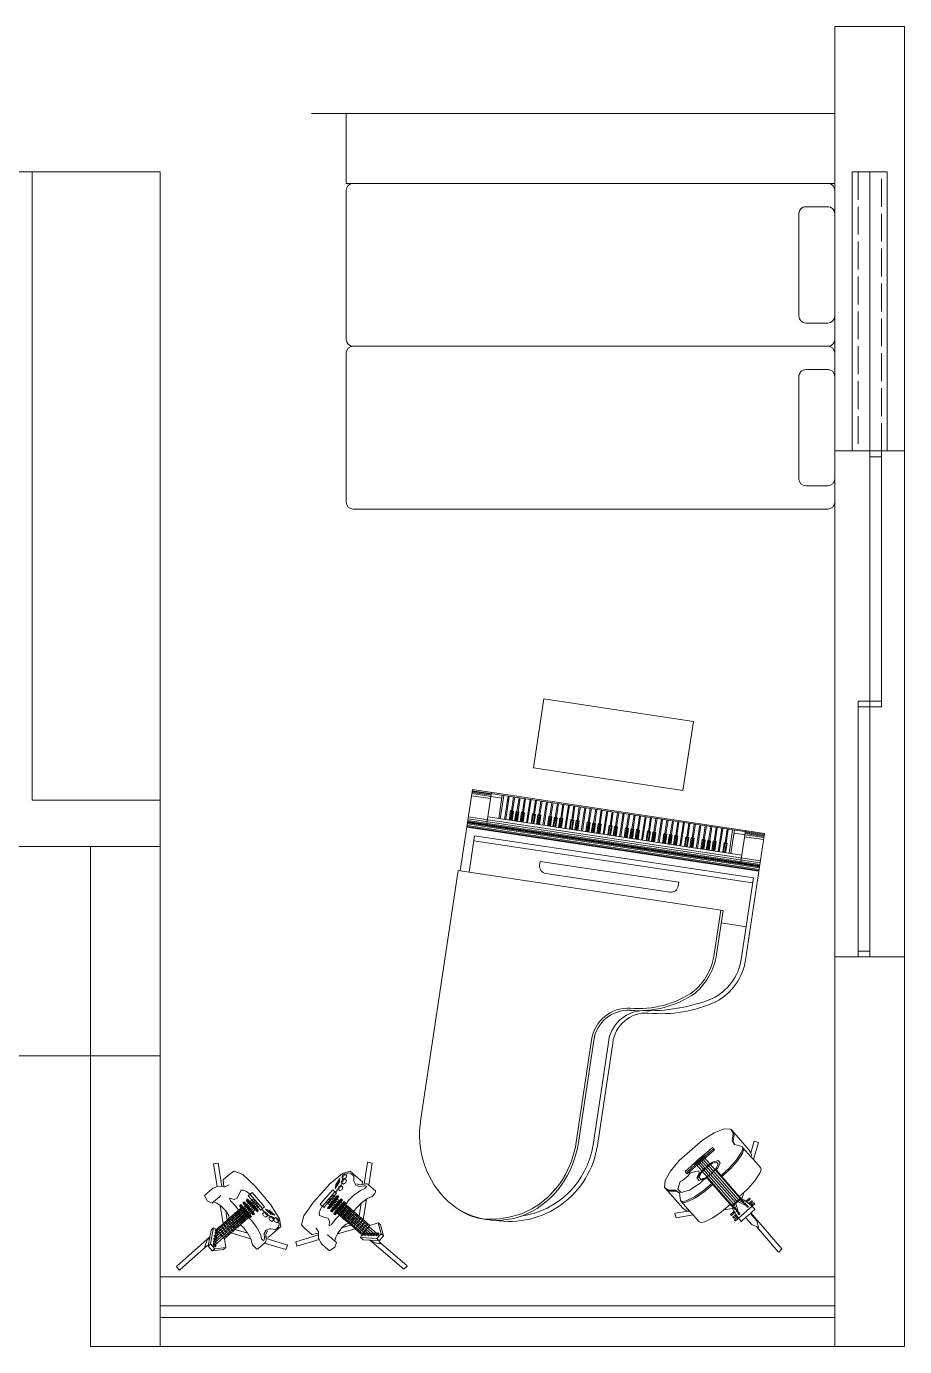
# Model space of a CAD drawing. Header units: millimetres. Extents: x 19901 to 42199, y 14545 to 21214.
# Drawn here: x 26326 to 26703, y 14545 to 15113 of the extents above; entities that cross this region are included whole.
import ezdxf

# ---------------------------------------------------------------- set-up
doc = ezdxf.new("R2010")
doc.units = ezdxf.units.MM
doc.linetypes.add('ACAD_ISO02W100', pattern=[15, 12, -3])
doc.layers.get('0').update_dxf_attribs({"lineweight": 18})
for name, color, linetype, lineweight in [('A-FURN', 9, 'Continuous', 13), ('PROIEZIONI_finissime_fine lines', 251, 'Continuous', 5), ('vetro', 140, 'Continuous', 15), ('Wall', 7, 'Continuous', 20)]:
    doc.layers.add(name, color=color, linetype=linetype, lineweight=lineweight)

# ---------------------------------------------------------------- blocks, each defined once
blk = doc.blocks.new('Guitar Stand Accoustic')
at = {"lineweight": 0}
for p, q in [((-0.36, 14.26), (-0.15, 22.09)), ((-0.15, 22.09), (0.58, 22.15)), ((0.61, 22.04), (0.46, 16.54)), ((0.58, 22.15), (0.61, 22.04)), ((-0.27, 14.26), (-0.24, 15.89)), ((-0.24, 15.89), (0.3, 16.87)), ((0.3, 16.87), (0.46, 16.54)), ((0.46, 16.54), (0.8, 15.87)), ((0.8, 15.87), (0.77, 14.24)), ((-1.87, 13.59), (-1.88, 13.36)), ((-1.88, 13.36), (-1.38, 13.35)), ((-1.38, 13.58), (-1.87, 13.59)), ((-1.83, 13.1), (-1.84, 12.88)), ((-1.33, 13.09), (-1.83, 13.1)), ((-1.38, 13.53), (-1.38, 13.58)), ((-1.38, 13.53), (-1.25, 13.52)), ((-1.38, 13.37), (-1.38, 13.53)), ((-1.38, 13.35), (-1.38, 13.37)), ((-1.38, 13.37), (-1.22, 13.37)), ((-1.34, 13.04), (-1.33, 13.09)), ((-1.26, 13.57), (-1.24, 14.28)), ((-1.25, 13.52), (-1.26, 13.57)), ((-1.26, 13.57), (1.73, 13.52)), ((-1.22, 13.37), (-1.25, 13.52)), ((-1.24, 14.28), (-0.36, 14.26)), ((-1.17, 13.03), (-1.22, 13.37)), ((-0.69, 13.27), (-0.77, 13.21)), ((-0.77, 12.9), (-0.77, 13.21)), ((-0.61, 13.21), (-0.69, 13.27)), ((-0.61, 12.9), (-0.61, 13.21)), ((-0.36, 14.26), (-0.27, 14.26)), ((-0.27, 14.26), (0.77, 14.24)), ((1.75, 14.22), (0.77, 14.24)), ((1.07, 13.18), (1.16, 13.24)), ((1.07, 12.87), (1.07, 13.18)), ((1.16, 13.24), (1.24, 13.18)), ((1.23, 12.87), (1.24, 13.18)), ((1.63, 12.99), (1.69, 13.32)), ((1.69, 13.32), (1.72, 13.47)), ((1.85, 13.32), (1.69, 13.32)), ((1.72, 13.47), (1.73, 13.52)), ((1.85, 13.47), (1.72, 13.47)), ((1.73, 13.52), (1.75, 14.22)), ((1.85, 13.53), (2.35, 13.52)), ((1.85, 13.47), (1.85, 13.53)), ((1.85, 13.32), (1.85, 13.47)), ((1.85, 13.29), (1.85, 13.32)), ((2.35, 13.29), (1.85, 13.29)), ((2.35, 13.52), (2.35, 13.29)), ((-2.68, 10.98), (-4.43, 10.79)), ((-1.76, 10.98), (-2.68, 10.98)), ((-1.84, 12.51), (-1.85, 12.3)), ((-1.85, 12.3), (-1.35, 12.29)), ((-1.84, 12.88), (-1.34, 12.87)), ((-1.34, 12.5), (-1.84, 12.51)), ((-1.76, 10.98), (-0.79, 11.56)), ((-0.8, 10.97), (-1.76, 10.98)), ((-1.35, 12.45), (-1.34, 12.5)), ((-1.35, 12.45), (-1.07, 12.45)), ((-1.35, 12.3), (-1.35, 12.45)), ((-1.35, 12.29), (-1.35, 12.3)), ((-1.35, 12.3), (-1.05, 12.3)), ((-1.34, 13.04), (-1.17, 13.03)), ((-1.34, 12.89), (-1.34, 13.04)), ((-1.34, 12.87), (-1.34, 12.89)), ((-1.34, 12.89), (-1.14, 12.88)), ((-1.14, 12.88), (-1.17, 13.03)), ((-1.07, 12.45), (-1.14, 12.88)), ((-1.05, 12.3), (-1.07, 12.45)), ((-0.97, 11.86), (-1.05, 12.3)), ((-0.79, 11.6), (-0.97, 11.86)), ((-0.88, 6.63), (-0.8, 10.97)), ((-0.79, 11.43), (-0.8, 11.32)), ((-0.8, 10.97), (-0.8, 11.32)), ((-0.8, 11.32), (1.2, 11.28)), ((-0.67, 11.31), (-0.8, 11.32)), ((-0.79, 11.56), (-0.79, 11.6)), ((-0.79, 11.43), (-0.79, 11.56)), ((-0.79, 11.43), (1.2, 11.4)), ((-0.78, 5.06), (-0.67, 11.31)), ((-0.69, 12.96), (-0.77, 12.9)), ((-0.77, 12.9), (-0.61, 12.9)), ((-0.66, 12.19), (-0.74, 12.14)), ((-0.74, 11.83), (-0.74, 12.14)), ((-0.66, 11.88), (-0.74, 11.83)), ((-0.74, 11.83), (-0.58, 11.83)), ((-0.65, 12.78), (-0.73, 12.73)), ((-0.73, 12.41), (-0.73, 12.73)), ((-0.65, 12.47), (-0.73, 12.41)), ((-0.73, 12.41), (-0.57, 12.41)), ((-0.61, 12.9), (-0.69, 12.96)), ((-0.67, 11.31), (-0.66, 11.83)), ((-0.32, 11.31), (-0.67, 11.31)), ((-0.58, 12.14), (-0.66, 12.19)), ((-0.58, 11.83), (-0.66, 11.88)), ((-0.57, 12.72), (-0.65, 12.78)), ((-0.57, 12.41), (-0.65, 12.47)), ((0.02, 11.3), (-0.62, 12.9)), ((-0.32, 11.31), (-0.61, 12.41)), ((-0.58, 11.83), (-0.58, 12.14)), ((-0.57, 12.41), (-0.57, 12.72)), ((-0.48, 2.37), (-0.32, 11.31)), ((0.02, 11.3), (-0.32, 11.31)), ((-0.13, 2.37), (0.02, 11.3)), ((0.2, 11.3), (0.02, 11.3)), ((0.2, 11.3), (0.37, 11.29)), ((0.26, 5.11), (0.37, 11.29)), ((0.37, 11.29), (1.08, 12.87)), ((0.37, 11.29), (0.72, 11.29)), ((0.61, 5.07), (0.72, 11.29)), ((0.72, 11.29), (1.04, 12.38)), ((0.72, 11.29), (1.07, 11.28)), ((0.96, 5.02), (1.07, 11.28)), ((1, 12.11), (1.09, 12.16)), ((1, 11.8), (1, 12.11)), ((1, 11.8), (1.08, 11.85)), ((1.16, 11.8), (1, 11.8)), ((1.01, 12.69), (1.1, 12.75)), ((1.01, 12.38), (1.01, 12.69)), ((1.01, 12.38), (1.09, 12.44)), ((1.17, 12.38), (1.01, 12.38)), ((1.07, 12.87), (1.15, 12.92)), ((1.23, 12.87), (1.07, 12.87)), ((1.07, 11.28), (1.08, 11.8)), ((1.07, 11.28), (1.2, 11.28)), ((1.08, 11.85), (1.16, 11.8)), ((1.09, 12.44), (1.17, 12.38)), ((1.09, 12.16), (1.17, 12.11)), ((1.1, 12.75), (1.18, 12.69)), ((1.11, 6.6), (1.19, 10.93)), ((1.15, 12.92), (1.23, 12.87)), ((1.16, 11.8), (1.17, 12.11)), ((1.17, 12.38), (1.18, 12.69)), ((1.19, 10.93), (1.2, 11.28)), ((1.19, 10.93), (2.59, 10.89)), ((1.2, 11.57), (1.32, 11.72)), ((1.2, 11.4), (1.2, 11.57)), ((1.2, 11.4), (1.2, 11.28)), ((1.32, 11.72), (1.39, 11.81)), ((1.32, 11.72), (2.59, 10.89)), ((1.39, 11.81), (1.48, 12.25)), ((1.48, 12.25), (1.51, 12.4)), ((1.78, 12.25), (1.48, 12.25)), ((1.51, 12.4), (1.6, 12.84)), ((1.78, 12.4), (1.51, 12.4)), ((1.6, 12.84), (1.63, 12.99)), ((1.79, 12.83), (1.6, 12.84)), ((1.79, 12.98), (1.63, 12.99)), ((1.78, 12.4), (1.79, 12.45)), ((1.78, 12.25), (1.78, 12.4)), ((1.78, 12.24), (1.78, 12.25)), ((2.28, 12.23), (1.78, 12.24)), ((1.79, 12.98), (1.8, 13.04)), ((1.79, 12.83), (1.79, 12.98)), ((1.79, 12.81), (1.79, 12.83)), ((2.29, 12.81), (1.79, 12.81)), ((1.79, 12.45), (2.28, 12.44)), ((1.8, 13.04), (2.29, 13.03)), ((2.28, 12.44), (2.28, 12.23)), ((2.29, 13.03), (2.29, 12.81)), ((2.59, 10.89), (3.06, 10.88)), ((3.06, 10.88), (4.81, 10.63)), ((-6.61, 8.06), (-6.58, 9.77)), ((-6.41, 10.12), (-6.58, 9.77)), ((-5.88, 10.41), (-6.41, 10.12)), ((-4.43, 10.79), (-5.88, 10.41)), ((4.81, 10.63), (6.25, 10.2)), ((6.25, 10.2), (6.77, 9.89)), ((6.77, 9.89), (6.92, 9.54)), ((6.89, 8.1), (6.92, 9.54)), ((-9.13, 6.55), (-6.61, 8.06)), ((-8.72, 5.91), (-9.13, 6.55)), ((-7, 6.94), (-8.72, 5.91)), ((-7, 6.94), (-7.14, 6.42)), ((-6.92, 7.24), (-7, 6.94)), ((-6.62, 7.49), (-6.92, 7.24)), ((-6.65, 5.44), (-6.62, 7.49)), ((-6.62, 7.49), (-6.61, 8.06)), ((-2.75, 6.64), (-4.51, 6.45)), ((-0.88, 6.63), (-2.75, 6.64)), ((-0.88, 6.4), (-0.88, 6.63)), ((1.11, 6.6), (2.98, 6.54)), ((1.11, 6.36), (1.11, 6.6)), ((2.98, 6.54), (4.73, 6.29)), ((6.84, 5.2), (6.88, 7.25)), ((6.88, 7.25), (6.89, 8.1)), ((6.88, 7.25), (7.09, 7.06)), ((6.89, 8.1), (9.26, 6.56)), ((8.83, 5.94), (7.09, 7.06)), ((7.09, 7.06), (7.17, 6.99)), ((7.17, 6.99), (7.37, 6.16)), ((9.26, 6.56), (8.93, 5.91)), ((-7.22, 2.08), (-7.14, 6.42)), ((-6.49, 5.55), (-6.66, 5.2)), ((-6.66, 5.2), (-6.65, 5.44)), ((-6.66, 5.2), (-6.43, 4.85)), ((-6.49, 5.78), (-6.65, 5.44)), ((-5.96, 6.08), (-6.49, 5.78)), ((-5.96, 5.84), (-6.49, 5.55)), ((-6.43, 4.85), (-6, 4.17)), ((-4.51, 6.45), (-5.96, 6.08)), ((-4.51, 6.22), (-5.96, 5.84)), ((-2.76, 6.41), (-4.51, 6.22)), ((-0.88, 6.4), (-2.76, 6.41)), ((-1.31, 5.12), (-2.19, 4.74)), ((-2.19, 4.74), (-2.19, 4.24)), ((-1.81, 4.69), (-1.82, 4.27)), ((-1.08, 5.01), (-1.81, 4.69)), ((-0.91, 5.16), (-1.31, 5.12)), ((0.09, 5.12), (-1.08, 5.01)), ((-0.91, 5.16), (-0.88, 6.4)), ((-0.91, 5.04), (-0.91, 5.16)), ((-0.03, 5.12), (-0.91, 5.04)), ((-0.83, 2.38), (-0.78, 5.06)), ((-0.03, 5.12), (0.21, 5.12)), ((0.09, 5.12), (1.26, 4.97)), ((0.21, 5.12), (1.08, 5.01)), ((0.22, 2.36), (0.26, 5.11)), ((0.56, 2.36), (0.61, 5.07)), ((0.91, 2.35), (0.96, 5.02)), ((1.08, 5.01), (1.09, 5.13)), ((1.09, 5.13), (1.11, 6.36)), ((1.09, 5.13), (1.49, 5.07)), ((1.11, 6.36), (2.98, 6.31)), ((1.26, 4.97), (1.98, 4.62)), ((1.49, 5.07), (1.69, 4.98)), ((1.49, 4.96), (1.69, 4.98)), ((1.49, 4.96), (2.35, 4.54)), ((1.69, 4.98), (2.5, 5.05)), ((1.98, 4.62), (1.97, 4.21)), ((2.35, 4.54), (2.34, 4.16)), ((2.5, 5.05), (4.57, 4.69)), ((2.98, 6.31), (4.73, 6.06)), ((4.57, 4.69), (5.83, 4.03)), ((4.73, 6.29), (6.17, 5.86)), ((4.73, 6.06), (6.17, 5.63)), ((6.6, 4.62), (6.15, 3.96)), ((6.17, 5.86), (6.69, 5.55)), ((6.17, 5.63), (6.69, 5.31)), ((6.84, 4.96), (6.6, 4.62)), ((6.69, 5.55), (6.84, 5.2)), ((6.69, 5.31), (6.84, 4.96)), ((6.84, 4.96), (6.84, 5.2)), ((7.29, 1.83), (7.37, 6.16)), ((8.93, 5.91), (8.83, 5.94)), ((-7, 2.9), (-7.22, 2.08)), ((-7, 2.67), (-7.22, 1.85)), ((-6.15, 3.59), (-7, 2.9)), ((-6.16, 3.36), (-7, 2.67)), ((-5.96, 4.11), (-6.16, 3.36)), ((-6, 4.17), (-6.15, 3.59)), ((-6, 4.17), (-5.96, 4.11)), ((-2.94, 2.53), (-2.95, 2.3)), ((-2.95, 2.3), (-2.95, 2.05)), ((-2.95, 2.3), (3.03, 2.2)), ((-2.94, 2.53), (3.03, 2.43)), ((-2.19, 4.24), (-1.33, 3.82)), ((-1.82, 4.27), (-1.1, 3.93)), ((-1.33, 3.82), (-0.05, 3.66)), ((-1.1, 3.93), (0.07, 3.78)), ((1.24, 3.88), (0.07, 3.78)), ((1.47, 3.77), (0.18, 3.66)), ((1.97, 4.21), (1.24, 3.88)), ((1.3, 3.4), (1.47, 3.66)), ((2.58, 2.66), (1.3, 3.4)), ((2.34, 4.16), (1.47, 3.77)), ((2.34, 4.04), (1.47, 3.66)), ((2.34, 4.16), (2.34, 4.04)), ((3.16, 2.77), (2.58, 2.66)), ((3.03, 2.2), (3.02, 1.94)), ((3.03, 2.43), (3.03, 2.2)), ((4.35, 2.74), (3.16, 2.77)), ((4.77, 2.61), (4.35, 2.74)), ((5.9, 3.26), (4.77, 2.61)), ((5.83, 4.03), (5.9, 3.26)), ((6.15, 3.96), (6.1, 3.89)), ((6.1, 3.89), (6.27, 3.14)), ((6.15, 3.96), (6.28, 3.37)), ((6.27, 3.14), (7.09, 2.42)), ((6.28, 3.37), (7.1, 2.65)), ((7.09, 2.42), (7.29, 1.59)), ((7.1, 2.65), (7.29, 1.83)), ((-7.22, 1.85), (-7.22, 2.08)), ((-7.22, 1.85), (-6.44, 1.05)), ((-6.44, 1.05), (-4.79, 0.42)), ((-4.79, 0.42), (-2.55, 0.05)), ((-2.95, 2.05), (-1.71, 2.03)), ((-2.55, 0.05), (2.55, -0.05)), ((-0.84, 1.97), (-1.71, 2.03)), ((-0.91, 2.17), (-1.06, 2.08)), ((-1.06, 2.08), (-0.76, 2.08)), ((-0.76, 2.08), (-0.91, 2.17)), ((-0.84, 1.97), (0.03, 1.89)), ((-0.56, 2.17), (-0.71, 2.08)), ((-0.71, 2.08), (-0.41, 2.07)), ((-0.41, 2.07), (-0.56, 2.17)), ((-0.21, 2.16), (-0.36, 2.07)), ((-0.36, 2.07), (-0.06, 2.06)), ((-0.06, 2.06), (-0.21, 2.16)), ((0.9, 1.94), (0.03, 1.89)), ((0.14, 2.06), (0.29, 2.15)), ((0.43, 2.06), (0.14, 2.06)), ((0.29, 2.15), (0.43, 2.06)), ((0.49, 2.05), (0.64, 2.14)), ((0.78, 2.05), (0.49, 2.05)), ((0.64, 2.14), (0.78, 2.05)), ((0.83, 2.05), (0.98, 2.13)), ((1.13, 2.04), (0.83, 2.05)), ((0.9, 1.94), (1.78, 1.97)), ((0.98, 2.13), (1.13, 2.04)), ((3.02, 1.94), (1.78, 1.97)), ((4.8, 0.25), (2.55, -0.05)), ((6.48, 0.82), (4.8, 0.25)), ((7.29, 1.59), (6.48, 0.82)), ((7.29, 1.59), (7.29, 1.83))]:
    blk.add_line(p, q, dxfattribs=at)
blk = doc.blocks.new('Guitar Stand Electric')
for p, q in [((-0.43, 11.09), (-0.24, 18.46)), ((-0.24, 18.46), (0.49, 18.52)), ((0.52, 18.42), (0.36, 12.43)), ((0.49, 18.52), (0.52, 18.42)), ((-1.16, 9.67), (0.52, 11.76)), ((-1.15, 10.2), (-0.43, 11.09)), ((-0.43, 11.09), (-0.34, 11.21)), ((-0.34, 11.21), (0.47, 12.22)), ((-0.34, 11.21), (-0.33, 11.76)), ((-0.33, 11.76), (0.21, 12.75)), ((0.21, 12.75), (0.36, 12.43)), ((0.49, 10.94), (0.22, 10.81)), ((0.36, 12.43), (0.47, 12.22)), ((0.47, 12.22), (0.52, 12.29)), ((0.75, 10.8), (0.49, 10.94)), ((1.58, 12.27), (0.52, 12.29)), ((0.52, 11.76), (0.52, 12.29)), ((0.52, 11.76), (1.57, 11.74)), ((0.8, 11.25), (0.53, 11.11)), ((0.53, 11.11), (0.53, 10.93)), ((0.8, 11.07), (0.53, 10.93)), ((0.53, 10.93), (1.06, 10.92)), ((0.67, 3.96), (0.8, 10.92)), ((1.06, 11.1), (0.8, 11.25)), ((1.06, 10.92), (0.8, 11.07)), ((0.85, 11.46), (0.84, 11.29)), ((1.11, 11.43), (0.84, 11.29)), ((0.84, 11.29), (1.37, 11.28)), ((1.11, 11.61), (0.85, 11.46)), ((0.98, 3.95), (1.11, 11.28)), ((1.06, 11.1), (1.06, 10.92)), ((1.37, 11.46), (1.11, 11.61)), ((1.37, 11.28), (1.11, 11.43)), ((1.37, 11.46), (1.37, 11.28)), ((1.57, 11.74), (1.58, 12.27)), ((2.6, 10.19), (1.57, 11.74)), ((2.61, 10.72), (1.58, 12.27)), ((-1.16, 9.67), (-1.15, 10.2)), ((-0.66, 9.5), (-1.16, 9.67)), ((-0.44, 9.82), (-0.71, 9.7)), ((-0.71, 9.7), (-0.71, 9.52)), ((-0.45, 9.64), (-0.71, 9.52)), ((-0.71, 9.52), (-0.18, 9.51)), ((-0.68, 8.52), (-0.67, 9.01)), ((-0.67, 9.01), (-0.66, 9.5)), ((-0.67, 9.01), (1.33, 8.97)), ((-0.66, 9.5), (1.34, 9.46)), ((-0.59, 1.62), (-0.45, 9.52)), ((-0.18, 9.51), (-0.45, 9.64)), ((-0.18, 9.69), (-0.44, 9.82)), ((-0.13, 10.12), (-0.4, 10)), ((-0.4, 10), (-0.4, 9.82)), ((-0.14, 9.94), (-0.4, 9.82)), ((-0.4, 9.82), (0.13, 9.81)), ((-0.24, 3.98), (-0.14, 9.81)), ((-0.18, 9.69), (-0.18, 9.51)), ((0.13, 9.81), (-0.14, 9.94)), ((0.13, 9.99), (-0.13, 10.12)), ((0.18, 10.56), (-0.09, 10.43)), ((-0.09, 10.43), (-0.09, 10.26)), ((0.18, 10.38), (-0.09, 10.26)), ((-0.09, 10.26), (0.44, 10.25)), ((0.06, 3.97), (0.17, 10.25)), ((0.13, 9.99), (0.13, 9.81)), ((0.44, 10.42), (0.18, 10.56)), ((0.44, 10.25), (0.18, 10.38)), ((0.22, 10.81), (0.22, 10.63)), ((0.49, 10.77), (0.22, 10.63)), ((0.22, 10.63), (0.75, 10.62)), ((0.37, 3.97), (0.49, 10.63)), ((0.44, 10.42), (0.44, 10.25)), ((0.75, 10.62), (0.49, 10.77)), ((0.75, 10.8), (0.75, 10.62)), ((1.33, 8.97), (1.32, 8.49)), ((1.34, 9.46), (1.33, 8.97)), ((1.34, 9.46), (2.6, 10.19)), ((2.6, 10.19), (2.61, 10.72)), ((-6.25, 5.7), (-6.22, 7.35)), ((-6.22, 7.35), (-5.21, 7.59)), ((-5.21, 7.59), (-4.43, 7.25)), ((-4.46, 5.6), (-4.43, 6.91)), ((-4.43, 6.91), (-4.43, 7.25)), ((-4.43, 6.91), (-3.96, 6.63)), ((-3.96, 6.63), (-3.27, 6.45)), ((-3.27, 6.45), (-0.69, 8.01)), ((-0.71, 7.11), (-2.02, 6.32)), ((-1.12, 6.42), (-0.71, 6.67)), ((-0.72, 6.57), (-0.71, 6.67)), ((-0.72, 6.57), (1.29, 6.53)), ((-0.72, 6.24), (-0.72, 6.57)), ((-0.71, 7.11), (-0.7, 7.22)), ((-0.71, 6.89), (-0.71, 7.11)), ((-0.71, 6.89), (1.29, 6.86)), ((-0.71, 6.67), (-0.71, 6.89)), ((-0.7, 7.58), (-0.69, 8.01)), ((-0.7, 7.58), (1.31, 7.55)), ((-0.7, 7.22), (-0.7, 7.58)), ((-0.7, 7.22), (1.3, 7.18)), ((-0.69, 8.03), (-0.68, 8.52)), ((-0.69, 8.03), (1.31, 8)), ((-0.69, 8.01), (-0.69, 8.03)), ((-0.68, 8.52), (1.32, 8.49)), ((1.29, 6.53), (1.28, 6.21)), ((1.3, 7.11), (1.29, 6.86)), ((1.29, 6.86), (1.29, 6.53)), ((1.31, 7.55), (1.3, 7.18)), ((1.3, 7.18), (1.3, 7.11)), ((3.1, 5.94), (1.3, 7.11)), ((1.32, 8.49), (1.31, 8.01)), ((1.31, 8.01), (4.17, 6.15)), ((1.31, 8.01), (1.31, 8)), ((1.31, 8), (1.31, 7.55)), ((5.12, 6.57), (4.35, 6.19)), ((5.12, 6.57), (5.79, 6.53)), ((5.79, 6.53), (6.1, 6.45)), ((-9.25, 2.86), (-5.99, 4.82)), ((-6.25, 5.7), (-6.22, 5.47)), ((-6.07, 5.04), (-6.22, 5.47)), ((-6.07, 5.04), (-5.99, 4.82)), ((-5.99, 4.82), (-5.92, 4.6)), ((-5.92, 4.6), (-5.5, 4.23)), ((-4.46, 5.6), (-4.53, 5.29)), ((-3.27, 6.45), (-3.07, 6.4)), ((-3.22, 4.53), (-2.78, 4.67)), ((-3.22, 4.53), (-2.59, 4.06)), ((-3.07, 6.4), (-2.02, 6.32)), ((-2.78, 4.67), (-1.75, 4.57)), ((-2.02, 6.32), (-1.99, 6.32)), ((-1.99, 6.32), (-1.12, 6.42)), ((-1.75, 4.57), (-0.75, 4.63)), ((-0.76, 4.21), (-0.75, 4.45)), ((-0.75, 4.7), (-0.74, 4.94)), ((-0.75, 4.7), (1.25, 4.66)), ((-0.75, 4.63), (-0.75, 4.7)), ((-0.75, 4.45), (-0.75, 4.63)), ((-0.75, 4.45), (1.25, 4.42)), ((-0.74, 5.43), (-0.73, 5.67)), ((-0.74, 5.18), (-0.74, 5.43)), ((-0.74, 5.43), (1.27, 5.39)), ((-0.74, 5.18), (1.26, 5.15)), ((-0.74, 4.94), (-0.74, 5.18)), ((-0.74, 4.94), (1.26, 4.9)), ((-0.73, 5.96), (-0.72, 6.24)), ((-0.73, 5.67), (-0.73, 5.96)), ((-0.73, 5.96), (1.28, 5.92)), ((-0.73, 5.67), (1.27, 5.64)), ((-0.72, 6.24), (1.28, 6.21)), ((1.26, 4.9), (1.25, 4.66)), ((1.25, 4.66), (1.25, 4.42)), ((1.25, 4.42), (1.25, 4.19)), ((1.27, 5.39), (1.26, 5.15)), ((1.26, 5.15), (1.26, 4.9)), ((1.28, 5.92), (1.27, 5.64)), ((1.27, 5.64), (1.27, 5.39)), ((1.28, 6.21), (1.28, 5.96)), ((2.03, 5.88), (1.28, 5.96)), ((1.28, 5.96), (1.28, 5.92)), ((3.1, 5.94), (2.03, 5.88)), ((4.17, 6.15), (3.17, 5.94)), ((4.6, 4.44), (3.3, 4.17)), ((4.35, 6.19), (4.17, 6.15)), ((5.28, 4.78), (4.6, 4.44)), ((4.92, 3.88), (5.58, 4.38)), ((5.62, 4.76), (5.28, 4.78)), ((5.58, 4.38), (5.71, 4.55)), ((5.73, 4.73), (5.62, 4.76)), ((5.71, 4.55), (5.77, 4.68)), ((5.77, 4.68), (5.73, 4.73)), ((6.08, 4.52), (5.94, 4.34)), ((6.15, 4.67), (6.08, 4.52)), ((6.1, 6.45), (6.17, 6.33)), ((6.15, 4.86), (6.17, 6.33)), ((6.15, 4.86), (9.21, 2.87)), ((6.15, 4.67), (6.15, 4.86)), ((-8.84, 2.22), (-9.25, 2.86)), ((-5.5, 4.23), (-8.84, 2.22)), ((-6.22, 1.72), (-6.2, 3.38)), ((-5.27, 4.02), (-6.2, 3.38)), ((-5.5, 4.23), (-5.27, 4.02)), ((-5.27, 4.02), (-5.11, 3.88)), ((-5.11, 3.88), (-4.9, 3.13)), ((-2.65, 3.07), (-2.99, 2.19)), ((-2.99, 2.19), (-2.74, 1.92)), ((-2.4, 3.56), (-2.65, 3.07)), ((-2.59, 4.06), (-2.4, 3.56)), ((-1.23, 2.48), (-1.12, 2.66)), ((-1.23, 2.36), (-1.12, 2.54)), ((-1.23, 2.48), (-1.23, 2.36)), ((1.35, 2.16), (-1.23, 2.36)), ((-1.21, 3.35), (-1.22, 3.23)), ((-1.22, 3.23), (1.41, 3.19)), ((-1.22, 3.05), (-1.22, 3.23)), ((1.41, 3), (-1.22, 3.05)), ((-1.21, 3.74), (-1.2, 3.93)), ((1.42, 3.7), (-1.21, 3.74)), ((-1.21, 3.35), (1.41, 3.31)), ((-1.2, 4.04), (-0.76, 4.04)), ((-1.2, 4.04), (-1.2, 3.93)), ((-1.2, 3.93), (1.42, 3.88)), ((-1.12, 2.66), (1.46, 2.45)), ((-1.12, 2.66), (-1.12, 2.54)), ((-1.12, 2.54), (1.45, 2.34)), ((-0.91, 3.17), (-0.96, 3.12)), ((-0.96, 3.12), (-0.84, 3.09)), ((-0.9, 3.86), (-0.95, 3.81)), ((-0.95, 3.81), (-0.83, 3.78)), ((-0.86, 2.45), (-0.93, 2.41)), ((-0.93, 2.41), (-0.83, 2.38)), ((-0.76, 3.17), (-0.91, 3.17)), ((-0.75, 3.86), (-0.9, 3.86)), ((-0.72, 2.44), (-0.86, 2.45)), ((-0.84, 3.09), (-0.72, 3.12)), ((-0.83, 3.78), (-0.71, 3.81)), ((-0.83, 2.38), (-0.7, 2.4)), ((-0.76, 4.21), (1.25, 4.17)), ((-0.76, 4.04), (-0.76, 4.21)), ((-0.76, 3.99), (-0.76, 4.04)), ((1.24, 3.95), (-0.76, 3.99)), ((-0.72, 3.12), (-0.76, 3.17)), ((-0.71, 3.81), (-0.75, 3.86)), ((-0.7, 2.4), (-0.72, 2.44)), ((-0.54, 3.16), (-0.58, 3.12)), ((-0.58, 3.12), (-0.46, 3.09)), ((-0.52, 3.85), (-0.57, 3.81)), ((-0.57, 3.81), (-0.45, 3.78)), ((-0.49, 2.43), (-0.56, 2.39)), ((-0.56, 2.39), (-0.46, 2.35)), ((-0.39, 3.16), (-0.54, 3.16)), ((-0.38, 3.85), (-0.52, 3.85)), ((-0.35, 2.41), (-0.49, 2.43)), ((-0.46, 3.09), (-0.35, 3.11)), ((-0.46, 2.35), (-0.33, 2.37)), ((-0.45, 3.78), (-0.33, 3.8)), ((-0.35, 3.11), (-0.39, 3.16)), ((-0.33, 3.8), (-0.38, 3.85)), ((-0.33, 2.37), (-0.35, 2.41)), ((-0.28, 1.61), (-0.24, 3.98)), ((-0.1, 3.15), (-0.15, 3.11)), ((-0.15, 3.11), (-0.03, 3.08)), ((-0.09, 3.85), (-0.13, 3.8)), ((-0.13, 3.8), (-0.02, 3.77)), ((-0.06, 2.39), (-0.13, 2.35)), ((-0.13, 2.35), (-0.03, 2.32)), ((0.05, 3.15), (-0.1, 3.15)), ((0.06, 3.84), (-0.09, 3.85)), ((0.08, 2.38), (-0.06, 2.39)), ((-0.03, 3.08), (0.09, 3.1)), ((-0.03, 2.32), (0.1, 2.33)), ((-0.02, 3.77), (0.1, 3.8)), ((0.02, 1.61), (0.06, 3.97)), ((0.09, 3.1), (0.05, 3.15)), ((0.1, 3.8), (0.06, 3.84)), ((0.1, 2.33), (0.08, 2.38)), ((0.28, 3.15), (0.23, 3.1)), ((0.23, 3.1), (0.35, 3.07)), ((0.3, 2.36), (0.23, 2.32)), ((0.23, 2.32), (0.33, 2.29)), ((0.29, 3.84), (0.24, 3.79)), ((0.24, 3.79), (0.36, 3.76)), ((0.42, 3.14), (0.28, 3.15)), ((0.43, 3.84), (0.29, 3.84)), ((0.45, 2.35), (0.3, 2.36)), ((0.33, 1.6), (0.37, 3.97)), ((0.33, 2.29), (0.47, 2.3)), ((0.35, 3.07), (0.47, 3.1)), ((0.36, 3.76), (0.48, 3.79)), ((0.47, 3.1), (0.42, 3.14)), ((0.48, 3.79), (0.43, 3.84)), ((0.47, 2.3), (0.45, 2.35)), ((0.65, 3.14), (0.6, 3.1)), ((0.6, 3.1), (0.72, 3.07)), ((0.67, 2.33), (0.6, 2.29)), ((0.6, 2.29), (0.7, 2.26)), ((0.66, 3.83), (0.62, 3.79)), ((0.62, 3.79), (0.73, 3.76)), ((0.63, 1.6), (0.67, 3.96)), ((0.8, 3.14), (0.65, 3.14)), ((0.81, 3.83), (0.66, 3.83)), ((0.82, 2.32), (0.67, 2.33)), ((0.7, 2.26), (0.84, 2.28)), ((0.72, 3.07), (0.84, 3.09)), ((0.73, 3.76), (0.85, 3.78)), ((0.84, 3.09), (0.8, 3.14)), ((0.85, 3.78), (0.81, 3.83)), ((0.84, 2.28), (0.82, 2.32)), ((0.94, 1.59), (0.98, 3.95)), ((1.04, 2.31), (0.97, 2.27)), ((0.97, 2.27), (1.07, 2.23)), ((1.03, 3.13), (0.98, 3.09)), ((0.98, 3.09), (1.1, 3.06)), ((1.04, 3.83), (0.99, 3.78)), ((0.99, 3.78), (1.11, 3.75)), ((1.17, 3.13), (1.03, 3.13)), ((1.18, 3.82), (1.04, 3.83)), ((1.19, 2.29), (1.04, 2.31)), ((1.07, 2.23), (1.2, 2.25)), ((1.1, 3.06), (1.22, 3.08)), ((1.11, 3.75), (1.23, 3.78)), ((1.22, 3.08), (1.17, 3.13)), ((1.23, 3.78), (1.18, 3.82)), ((1.2, 2.25), (1.19, 2.29)), ((1.25, 4.17), (1.24, 4)), ((1.24, 4), (1.42, 4)), ((1.24, 4), (1.24, 3.95)), ((1.25, 4.19), (1.99, 4.1)), ((1.25, 4.19), (1.25, 4.17)), ((1.45, 2.34), (1.35, 2.16)), ((1.41, 3.31), (1.41, 3.19)), ((1.41, 3.19), (1.41, 3)), ((1.42, 4), (1.42, 3.88)), ((1.42, 3.88), (1.42, 3.7)), ((1.46, 2.45), (1.45, 2.34)), ((3.3, 4.17), (1.99, 4.1)), ((4.68, 3.3), (4.92, 3.88)), ((4.91, 2.72), (4.68, 3.3)), ((4.91, 2.72), (5.05, 2.55)), ((5.21, 3.79), (4.94, 3.2)), ((5.05, 2.55), (5.6, 2.09)), ((5.51, 4.01), (5.21, 3.79)), ((5.76, 4.2), (5.51, 4.01)), ((5.51, 4.01), (5.85, 3.74)), ((5.94, 4.34), (5.76, 4.2)), ((8.77, 2.25), (5.76, 4.2)), ((5.81, 1.07), (5.84, 2.72)), ((5.84, 2.72), (5.85, 3.74)), ((8.88, 2.22), (8.77, 2.25)), ((9.21, 2.87), (8.88, 2.22)), ((-6.11, 1.06), (-6.22, 1.72)), ((-4.77, 0.34), (-6.11, 1.06)), ((-2.02, 0.01), (-4.77, 0.34)), ((-2.74, 1.92), (-2.24, 1.68)), ((-2.24, 1.68), (-1.53, 1.51)), ((2.02, -0.01), (-2.02, 0.01)), ((-1.54, 1.05), (-1.53, 1.51)), ((1.58, 1), (-1.54, 1.05)), ((-1.53, 1.87), (-1.53, 1.52)), ((-1.53, 1.87), (1.6, 1.82)), ((-1.53, 1.52), (1.59, 1.46)), ((-1.53, 1.51), (-1.53, 1.52)), ((1.59, 1.46), (1.58, 1)), ((1.6, 1.82), (1.59, 1.58)), ((1.59, 1.58), (2.27, 1.56)), ((1.59, 1.58), (1.59, 1.46)), ((3.21, 0.99), (2.01, 1.13)), ((2.01, 1.13), (2.61, 0.77)), ((4.7, 0.39), (2.02, -0.01)), ((2.65, 2.1), (2.27, 1.99)), ((2.27, 1.99), (2.27, 1.56)), ((2.64, 1.63), (2.27, 1.52)), ((2.27, 1.56), (2.27, 1.52)), ((2.27, 1.52), (2.64, 1.39)), ((2.53, 0.9), (2.77, 0.98)), ((2.77, 0.83), (2.53, 0.9)), ((2.61, 0.77), (3.77, 0.61)), ((3.02, 1.5), (2.64, 1.63)), ((2.64, 1.39), (2.95, 1.48)), ((3.02, 1.97), (2.65, 2.1)), ((2.77, 0.98), (2.81, 1)), ((2.77, 0.83), (2.77, 0.98)), ((2.77, 0.83), (3.31, 0.75)), ((3.05, 0.93), (2.81, 1)), ((2.95, 1.48), (3.02, 1.5)), ((2.95, 1.48), (3.48, 1.35)), ((3.02, 1.97), (3.02, 1.5)), ((3.31, 0.75), (3.05, 0.93)), ((3.77, 0.61), (3.21, 0.99)), ((3.48, 1.35), (3.47, 1.19)), ((3.85, 1.3), (3.47, 1.19)), ((3.47, 1.19), (3.85, 1.06)), ((3.86, 1.78), (3.48, 1.66)), ((3.48, 1.66), (3.48, 1.35)), ((4.22, 1.17), (3.85, 1.3)), ((3.85, 1.06), (3.88, 1.07)), ((4.23, 1.65), (3.86, 1.78)), ((3.88, 1.07), (4.14, 1.15)), ((3.88, 1.07), (4.01, 0.96)), ((4.01, 0.96), (4.13, 0.94)), ((4.14, 1.15), (4.13, 0.94)), ((4.13, 0.94), (4.13, 0.72)), ((4.51, 0.83), (4.13, 0.72)), ((4.13, 0.72), (4.5, 0.59)), ((4.14, 1.15), (4.22, 1.17)), ((4.23, 1.65), (4.22, 1.22)), ((4.51, 1.31), (4.22, 1.22)), ((4.22, 1.22), (4.22, 1.17)), ((4.5, 0.59), (4.88, 0.7)), ((4.89, 1.18), (4.51, 1.31)), ((4.88, 0.7), (4.51, 0.83)), ((4.7, 0.39), (5.81, 1.07)), ((4.89, 1.18), (4.88, 0.83)), ((4.88, 0.83), (5.31, 0.98)), ((4.88, 0.83), (4.88, 0.7)), ((5.31, 0.98), (5.44, 1.1)), ((5.44, 1.1), (5.6, 1.47)), ((5.6, 2.09), (5.62, 1.85)), ((5.6, 1.47), (5.62, 1.85))]:
    blk.add_line(p, q)

msp = doc.modelspace()

# ---------------------------------------------------------------- linework, layer by layer
at = {"layer": 'A-FURN'}
for p, q in [((26463.49, 15045.33), (26463.49, 15075.33)), ((26463.49, 15075.33), (26673.49, 15075.33)), ((26673.49, 15045.33), (26673.49, 15075.33)), ((26383.49, 15050.33), (26328.49, 15050.33)), ((26328.49, 15050.33), (26328.49, 14780.17)), ((26463.49, 15045.33), (26670.49, 15045.33)), ((26466.49, 15045.33), (26475.49, 15045.33)), ((26673.49, 15045.33), (26670.49, 15045.33)), ((26463.49, 15042.33), (26463.49, 14978.33)), ((26673.49, 15042.33), (26673.49, 14978.33)), ((26670.49, 15035.33), (26661.04, 15035.33)), ((26670.87, 15035.33), (26661.43, 15035.33)), ((26658.04, 15032.33), (26658.04, 14988.33)), ((26658.04, 15032.3), (26658.04, 14988.33)), ((26673.49, 14988.33), (26673.49, 15032.33)), ((26670.49, 14985.33), (26661.04, 14985.33)), ((26463.49, 14972.33), (26463.49, 14908.33)), ((26670.49, 14975.33), (26466.49, 14975.33)), ((26466.49, 14975.33), (26475.49, 14975.33)), ((26673.49, 14972.33), (26673.49, 14908.33)), ((26670.49, 14965.33), (26661.04, 14965.33)), ((26670.87, 14965.33), (26661.43, 14965.33)), ((26658.04, 14962.33), (26658.04, 14918.33)), ((26658.04, 14962.3), (26658.04, 14918.33)), ((26673.49, 14918.33), (26673.49, 14962.33)), ((26670.49, 14915.33), (26661.04, 14915.33)), ((26670.49, 14905.33), (26466.49, 14905.33)), ((26543.95, 14794.06), (26548.42, 14823.73)), ((26548.42, 14823.73), (26612.7, 14814.05)), ((26608.23, 14784.39), (26612.7, 14814.05)), ((26543.95, 14794.06), (26608.23, 14784.39)), ((26517.76, 14784.76), (26512.49, 14749.78)), ((26525.73, 14782.31), (26517.57, 14783.54)), ((26525.8, 14782.76), (26517.64, 14783.99)), ((26517.69, 14784.3), (26643.21, 14765.4)), ((26517.76, 14784.76), (26643.28, 14765.86)), ((26523.77, 14769.27), (26525.92, 14783.53)), ((26383.49, 14780.17), (26328.49, 14780.17)), ((26525.52, 14780.92), (26517.36, 14782.15)), ((26530.36, 14781.11), (26517.5, 14783.05)), ((26529.04, 14772.32), (26530.55, 14782.36)), ((26529.67, 14772.23), (26531.18, 14782.27)), ((26531.55, 14771.94), (26533.06, 14781.99)), ((26532.02, 14771.87), (26533.54, 14781.92)), ((26534.52, 14775.65), (26535.42, 14781.63)), ((26534.99, 14775.58), (26535.89, 14781.56)), ((26536.87, 14775.29), (26537.77, 14781.28)), ((26537.34, 14775.22), (26538.24, 14781.21)), ((26539.22, 14774.94), (26540.13, 14780.92)), ((26539.7, 14774.87), (26540.6, 14780.85)), ((26540.97, 14770.53), (26542.48, 14780.57)), ((26541.44, 14770.46), (26542.95, 14780.5)), ((26543.93, 14774.23), (26544.83, 14780.21)), ((26544.4, 14774.16), (26545.3, 14780.14)), ((26546.29, 14773.88), (26547.19, 14779.86)), ((26546.76, 14773.81), (26547.66, 14779.79)), ((26548.03, 14769.46), (26549.54, 14779.51)), ((26548.5, 14769.39), (26550.01, 14779.44)), ((26550.99, 14773.17), (26551.89, 14779.15)), ((26551.46, 14773.1), (26552.36, 14779.08)), ((26553.35, 14772.81), (26554.25, 14778.8)), ((26553.82, 14772.74), (26554.72, 14778.73)), ((26555.7, 14772.46), (26556.6, 14778.44)), ((26556.17, 14772.39), (26557.07, 14778.37)), ((26557.44, 14768.05), (26558.95, 14778.09)), ((26557.91, 14767.98), (26559.43, 14778.02)), ((26560.41, 14771.75), (26561.31, 14777.73)), ((26641.39, 14753.31), (26515.87, 14772.21)), ((26641.53, 14754.21), (26516, 14773.11)), ((26524.33, 14773.03), (26633.54, 14756.59)), ((26533.51, 14771.65), (26534.12, 14775.71)), ((26534.47, 14775.36), (26533.91, 14771.59)), ((26534.12, 14775.71), (26534.47, 14775.36)), ((26534.12, 14775.71), (26535.38, 14775.52)), ((26534.94, 14775.28), (26534.38, 14771.52)), ((26534.47, 14775.36), (26534.94, 14775.28)), ((26534.77, 14771.46), (26535.38, 14775.52)), ((26534.94, 14775.28), (26535.38, 14775.52)), ((26535.87, 14771.29), (26536.48, 14775.35)), ((26536.83, 14775), (26536.26, 14771.24)), ((26536.48, 14775.35), (26537.73, 14775.16)), ((26536.48, 14775.35), (26536.83, 14775)), ((26537.3, 14774.93), (26536.73, 14771.16)), ((26536.83, 14775), (26537.3, 14774.93)), ((26537.12, 14771.11), (26537.73, 14775.16)), ((26537.3, 14774.93), (26537.73, 14775.16)), ((26538.22, 14770.94), (26538.83, 14775)), ((26539.18, 14774.65), (26538.61, 14770.88)), ((26540.09, 14774.81), (26538.83, 14775)), ((26539.18, 14774.65), (26538.83, 14775)), ((26539.65, 14774.58), (26539.08, 14770.81)), ((26539.65, 14774.58), (26539.18, 14774.65)), ((26539.48, 14770.75), (26540.09, 14774.81)), ((26540.09, 14774.81), (26539.65, 14774.58)), ((26542.93, 14770.23), (26543.54, 14774.29)), ((26543.89, 14773.94), (26543.32, 14770.17)), ((26543.54, 14774.29), (26544.79, 14774.1)), ((26543.54, 14774.29), (26543.89, 14773.94)), ((26544.36, 14773.87), (26543.79, 14770.1)), ((26543.89, 14773.94), (26544.36, 14773.87)), ((26544.18, 14770.04), (26544.79, 14774.1)), ((26544.36, 14773.87), (26544.79, 14774.1)), ((26545.28, 14769.88), (26545.89, 14773.94)), ((26546.24, 14773.58), (26545.67, 14769.82)), ((26547.15, 14773.75), (26545.89, 14773.94)), ((26546.24, 14773.58), (26545.89, 14773.94)), ((26546.71, 14773.51), (26546.15, 14769.75)), ((26546.71, 14773.51), (26546.24, 14773.58)), ((26546.54, 14769.69), (26547.15, 14773.75)), ((26547.15, 14773.75), (26546.71, 14773.51)), ((26549.99, 14769.17), (26550.6, 14773.23)), ((26550.95, 14772.88), (26550.38, 14769.11)), ((26550.6, 14773.23), (26551.86, 14773.04)), ((26550.6, 14773.23), (26550.95, 14772.88)), ((26551.42, 14772.8), (26550.85, 14769.04)), ((26550.95, 14772.88), (26551.42, 14772.8)), ((26551.24, 14768.98), (26551.86, 14773.04)), ((26551.42, 14772.8), (26551.86, 14773.04)), ((26552.34, 14768.81), (26552.95, 14772.87)), ((26553.3, 14772.52), (26552.74, 14768.76)), ((26552.95, 14772.87), (26553.3, 14772.52)), ((26552.95, 14772.87), (26554.21, 14772.68)), ((26553.77, 14772.45), (26553.21, 14768.68)), ((26553.3, 14772.52), (26553.77, 14772.45)), ((26553.6, 14768.63), (26554.21, 14772.68)), ((26553.77, 14772.45), (26554.21, 14772.68)), ((26554.7, 14768.46), (26555.31, 14772.52)), ((26555.66, 14772.17), (26555.09, 14768.4)), ((26555.66, 14772.17), (26555.31, 14772.52)), ((26556.56, 14772.33), (26555.31, 14772.52)), ((26556.13, 14772.1), (26555.56, 14768.33)), ((26556.13, 14772.1), (26555.66, 14772.17)), ((26555.95, 14768.27), (26556.56, 14772.33)), ((26556.56, 14772.33), (26556.13, 14772.1)), ((26560.88, 14771.68), (26561.78, 14777.66)), ((26562.76, 14771.4), (26563.66, 14777.38)), ((26563.23, 14771.32), (26564.13, 14777.31)), ((26564.5, 14766.98), (26566.02, 14777.03)), ((26564.97, 14766.91), (26566.49, 14776.95)), ((26567.47, 14770.69), (26568.37, 14776.67)), ((26567.94, 14770.62), (26568.84, 14776.6)), ((26569.82, 14770.33), (26570.72, 14776.32)), ((26570.29, 14770.26), (26571.19, 14776.25)), ((26572.18, 14769.98), (26573.08, 14775.96)), ((26572.65, 14769.91), (26573.55, 14775.89)), ((26573.92, 14765.57), (26575.43, 14775.61)), ((26574.39, 14765.5), (26575.9, 14775.54)), ((26576.88, 14769.27), (26577.78, 14775.25)), ((26577.35, 14769.2), (26578.25, 14775.18)), ((26579.24, 14768.92), (26580.14, 14774.9)), ((26579.71, 14768.84), (26580.61, 14774.83)), ((26580.98, 14764.5), (26582.49, 14774.55)), ((26581.45, 14764.43), (26582.96, 14774.47)), ((26583.94, 14768.21), (26584.84, 14774.19)), ((26584.41, 14768.14), (26585.32, 14774.12)), ((26586.3, 14767.85), (26587.2, 14773.84)), ((26586.77, 14767.78), (26587.67, 14773.77)), ((26588.65, 14767.5), (26589.55, 14773.48)), ((26589.12, 14767.43), (26590.02, 14773.41)), ((26590.39, 14763.09), (26591.91, 14773.13)), ((26590.86, 14763.02), (26592.38, 14773.06)), ((26593.36, 14766.79), (26594.26, 14772.77)), ((26593.83, 14766.72), (26594.73, 14772.7)), ((26595.71, 14766.44), (26596.61, 14772.42)), ((26596.18, 14766.36), (26597.08, 14772.35)), ((26597.45, 14762.02), (26598.97, 14772.07)), ((26640.85, 14749.71), (26515.33, 14768.61)), ((26640.9, 14750.03), (26515.37, 14768.93)), ((26640.96, 14750.43), (26515.43, 14769.33)), ((26641.06, 14751.11), (26515.53, 14770)), ((26515.61, 14770.49), (26641.14, 14751.6)), ((26641.18, 14751.87), (26515.65, 14770.77)), ((26641.22, 14752.14), (26515.69, 14771.04)), ((26641.29, 14752.63), (26515.77, 14771.53)), ((26559.4, 14767.75), (26560.02, 14771.81)), ((26560.36, 14771.46), (26559.8, 14767.69)), ((26560.02, 14771.81), (26560.36, 14771.46)), ((26560.02, 14771.81), (26561.27, 14771.62)), ((26560.83, 14771.39), (26560.27, 14767.62)), ((26560.36, 14771.46), (26560.83, 14771.39)), ((26560.66, 14767.56), (26561.27, 14771.62)), ((26560.83, 14771.39), (26561.27, 14771.62)), ((26561.76, 14767.4), (26562.37, 14771.45)), ((26562.72, 14771.1), (26562.15, 14767.34)), ((26562.72, 14771.1), (26562.37, 14771.45)), ((26563.62, 14771.27), (26562.37, 14771.45)), ((26563.19, 14771.03), (26562.62, 14767.27)), ((26563.19, 14771.03), (26562.72, 14771.1)), ((26563.01, 14767.21), (26563.62, 14771.27)), ((26563.62, 14771.27), (26563.19, 14771.03)), ((26566.47, 14766.69), (26567.08, 14770.75)), ((26567.42, 14770.4), (26566.86, 14766.63)), ((26567.08, 14770.75), (26568.33, 14770.56)), ((26567.08, 14770.75), (26567.42, 14770.4)), ((26567.89, 14770.32), (26567.33, 14766.56)), ((26567.42, 14770.4), (26567.89, 14770.32)), ((26567.72, 14766.5), (26568.33, 14770.56)), ((26567.89, 14770.32), (26568.33, 14770.56)), ((26568.82, 14766.33), (26569.43, 14770.39)), ((26569.78, 14770.04), (26569.21, 14766.27)), ((26569.43, 14770.39), (26569.78, 14770.04)), ((26569.43, 14770.39), (26570.68, 14770.2)), ((26570.25, 14769.97), (26569.68, 14766.2)), ((26569.78, 14770.04), (26570.25, 14769.97)), ((26570.07, 14766.14), (26570.68, 14770.2)), ((26570.25, 14769.97), (26570.68, 14770.2)), ((26571.17, 14765.98), (26571.78, 14770.04)), ((26572.13, 14769.69), (26571.56, 14765.92)), ((26572.13, 14769.69), (26571.78, 14770.04)), ((26573.04, 14769.85), (26571.78, 14770.04)), ((26572.6, 14769.62), (26572.04, 14765.85)), ((26572.6, 14769.62), (26572.13, 14769.69)), ((26572.43, 14765.79), (26573.04, 14769.85)), ((26573.04, 14769.85), (26572.6, 14769.62)), ((26575.88, 14765.27), (26576.49, 14769.33)), ((26576.84, 14768.98), (26576.27, 14765.21)), ((26576.49, 14769.33), (26576.84, 14768.98)), ((26576.49, 14769.33), (26577.75, 14769.14)), ((26577.31, 14768.91), (26576.74, 14765.14)), ((26576.84, 14768.98), (26577.31, 14768.91)), ((26577.13, 14765.08), (26577.75, 14769.14)), ((26577.31, 14768.91), (26577.75, 14769.14)), ((26578.23, 14764.92), (26578.84, 14768.97)), ((26579.19, 14768.62), (26578.63, 14764.86)), ((26579.19, 14768.62), (26578.84, 14768.97)), ((26580.1, 14768.79), (26578.84, 14768.97)), ((26579.66, 14768.55), (26579.1, 14764.79)), ((26579.66, 14768.55), (26579.19, 14768.62)), ((26579.49, 14764.73), (26580.1, 14768.79)), ((26580.1, 14768.79), (26579.66, 14768.55)), ((26582.94, 14764.21), (26583.55, 14768.27)), ((26583.9, 14767.91), (26583.33, 14764.15)), ((26583.55, 14768.27), (26584.81, 14768.08)), ((26583.55, 14768.27), (26583.9, 14767.91)), ((26584.37, 14767.84), (26583.8, 14764.08)), ((26583.9, 14767.91), (26584.37, 14767.84)), ((26584.2, 14764.02), (26584.81, 14768.08)), ((26584.37, 14767.84), (26584.81, 14768.08)), ((26585.29, 14763.85), (26585.91, 14767.91)), ((26586.25, 14767.56), (26585.69, 14763.79)), ((26585.91, 14767.91), (26586.25, 14767.56)), ((26585.91, 14767.91), (26587.16, 14767.72)), ((26586.72, 14767.49), (26586.16, 14763.72)), ((26586.25, 14767.56), (26586.72, 14767.49)), ((26586.55, 14763.66), (26587.16, 14767.72)), ((26586.72, 14767.49), (26587.16, 14767.72)), ((26587.65, 14763.5), (26588.26, 14767.56)), ((26588.61, 14767.21), (26588.04, 14763.44)), ((26588.61, 14767.21), (26588.26, 14767.56)), ((26589.51, 14767.37), (26588.26, 14767.56)), ((26589.08, 14767.14), (26588.51, 14763.37)), ((26589.08, 14767.14), (26588.61, 14767.21)), ((26588.9, 14763.31), (26589.51, 14767.37)), ((26589.51, 14767.37), (26589.08, 14767.14)), ((26592.36, 14762.79), (26592.97, 14766.85)), ((26593.31, 14766.5), (26592.75, 14762.73)), ((26592.97, 14766.85), (26593.31, 14766.5)), ((26592.97, 14766.85), (26594.22, 14766.66)), ((26593.79, 14766.43), (26593.22, 14762.66)), ((26593.31, 14766.5), (26593.79, 14766.43)), ((26593.61, 14762.6), (26594.22, 14766.66)), ((26593.79, 14766.43), (26594.22, 14766.66)), ((26594.71, 14762.44), (26595.32, 14766.49)), ((26595.67, 14766.14), (26595.32, 14766.49)), ((26596.57, 14766.31), (26595.32, 14766.49)), ((26597.93, 14761.95), (26599.44, 14771.99)), ((26600.42, 14765.73), (26601.32, 14771.71)), ((26600.89, 14765.66), (26601.79, 14771.64)), ((26602.77, 14765.37), (26603.67, 14771.36)), ((26603.24, 14765.3), (26604.14, 14771.29)), ((26605.13, 14765.02), (26606.03, 14771)), ((26605.6, 14764.95), (26606.5, 14770.93)), ((26606.87, 14760.61), (26608.38, 14770.65)), ((26607.34, 14760.53), (26608.85, 14770.58)), ((26609.83, 14764.31), (26610.73, 14770.29)), ((26610.3, 14764.24), (26611.21, 14770.22)), ((26612.19, 14763.95), (26613.09, 14769.94)), ((26612.66, 14763.88), (26613.56, 14769.87)), ((26613.93, 14759.54), (26615.44, 14769.58)), ((26614.4, 14759.47), (26615.91, 14769.51)), ((26616.89, 14763.25), (26617.8, 14769.23)), ((26617.37, 14763.18), (26618.27, 14769.16)), ((26619.25, 14762.89), (26620.15, 14768.88)), ((26619.72, 14762.82), (26620.62, 14768.81)), ((26621.6, 14762.54), (26622.5, 14768.52)), ((26622.07, 14762.47), (26622.97, 14768.45)), ((26623.34, 14758.13), (26624.86, 14768.17)), ((26623.82, 14758.05), (26625.33, 14768.1)), ((26626.31, 14761.83), (26627.21, 14767.81)), ((26626.78, 14761.76), (26627.68, 14767.74)), ((26628.05, 14757.42), (26629.56, 14767.46)), ((26630.35, 14767.34), (26628.84, 14757.3)), ((26635.12, 14767.09), (26632.98, 14752.82)), ((26518.62, 14764.91), (26516.26, 14749.21)), ((26638.17, 14744.66), (26518.29, 14762.71)), ((26638.5, 14746.86), (26518.62, 14764.91)), ((26595.67, 14766.14), (26595.1, 14762.38)), ((26596.14, 14766.07), (26595.57, 14762.31)), ((26596.14, 14766.07), (26595.67, 14766.14)), ((26595.96, 14762.25), (26596.57, 14766.31)), ((26596.57, 14766.31), (26596.14, 14766.07)), ((26599.42, 14761.73), (26600.03, 14765.79)), ((26600.38, 14765.43), (26599.81, 14761.67)), ((26600.03, 14765.79), (26601.28, 14765.6)), ((26600.03, 14765.79), (26600.38, 14765.43)), ((26600.85, 14765.36), (26600.28, 14761.6)), ((26600.38, 14765.43), (26600.85, 14765.36)), ((26600.67, 14761.54), (26601.28, 14765.6)), ((26600.85, 14765.36), (26601.28, 14765.6)), ((26601.77, 14761.37), (26602.38, 14765.43)), ((26602.73, 14765.08), (26602.16, 14761.31)), ((26602.38, 14765.43), (26602.73, 14765.08)), ((26602.38, 14765.43), (26603.64, 14765.24)), ((26603.2, 14765.01), (26602.63, 14761.24)), ((26602.73, 14765.08), (26603.2, 14765.01)), ((26603.02, 14761.18), (26603.64, 14765.24)), ((26603.2, 14765.01), (26603.64, 14765.24)), ((26604.12, 14761.02), (26604.73, 14765.08)), ((26605.08, 14764.73), (26604.52, 14760.96)), ((26605.08, 14764.73), (26604.73, 14765.08)), ((26605.99, 14764.89), (26604.73, 14765.08)), ((26605.55, 14764.65), (26604.99, 14760.89)), ((26605.55, 14764.65), (26605.08, 14764.73)), ((26605.38, 14760.83), (26605.99, 14764.89)), ((26605.99, 14764.89), (26605.55, 14764.65)), ((26608.83, 14760.31), (26609.44, 14764.37)), ((26609.79, 14764.02), (26609.22, 14760.25)), ((26609.44, 14764.37), (26609.79, 14764.02)), ((26609.44, 14764.37), (26610.7, 14764.18)), ((26610.26, 14763.95), (26609.69, 14760.18)), ((26609.79, 14764.02), (26610.26, 14763.95)), ((26610.09, 14760.12), (26610.7, 14764.18)), ((26610.26, 14763.95), (26610.7, 14764.18)), ((26611.18, 14759.96), (26611.8, 14764.01)), ((26612.14, 14763.66), (26611.58, 14759.9)), ((26612.14, 14763.66), (26611.8, 14764.01)), ((26613.05, 14763.82), (26611.8, 14764.01)), ((26612.61, 14763.59), (26612.05, 14759.83)), ((26612.61, 14763.59), (26612.14, 14763.66)), ((26612.44, 14759.77), (26613.05, 14763.82)), ((26613.05, 14763.82), (26612.61, 14763.59)), ((26615.89, 14759.25), (26616.5, 14763.31)), ((26616.85, 14762.95), (26616.28, 14759.19)), ((26616.5, 14763.31), (26617.76, 14763.12)), ((26616.5, 14763.31), (26616.85, 14762.95)), ((26617.32, 14762.88), (26616.75, 14759.12)), ((26616.85, 14762.95), (26617.32, 14762.88)), ((26617.15, 14759.06), (26617.76, 14763.12)), ((26617.32, 14762.88), (26617.76, 14763.12)), ((26618.25, 14758.89), (26618.86, 14762.95)), ((26619.2, 14762.6), (26618.64, 14758.83)), ((26618.86, 14762.95), (26619.2, 14762.6)), ((26618.86, 14762.95), (26620.11, 14762.76)), ((26619.68, 14762.53), (26619.11, 14758.76)), ((26619.2, 14762.6), (26619.68, 14762.53)), ((26619.5, 14758.7), (26620.11, 14762.76)), ((26619.68, 14762.53), (26620.11, 14762.76)), ((26620.6, 14758.54), (26621.21, 14762.6)), ((26621.56, 14762.25), (26620.99, 14758.48)), ((26621.56, 14762.25), (26621.21, 14762.6)), ((26622.47, 14762.41), (26621.21, 14762.6)), ((26622.03, 14762.17), (26621.46, 14758.41)), ((26622.03, 14762.17), (26621.56, 14762.25)), ((26621.85, 14758.35), (26622.47, 14762.41)), ((26622.47, 14762.41), (26622.03, 14762.17)), ((26625.31, 14757.83), (26625.92, 14761.89)), ((26626.27, 14761.54), (26625.7, 14757.77)), ((26625.92, 14761.89), (26626.27, 14761.54)), ((26625.92, 14761.89), (26627.17, 14761.7)), ((26626.74, 14761.47), (26626.17, 14757.7)), ((26626.27, 14761.54), (26626.74, 14761.47)), ((26626.56, 14757.64), (26627.17, 14761.7)), ((26626.74, 14761.47), (26627.17, 14761.7)), ((26630.16, 14766.09), (26643.03, 14764.15)), ((26634.73, 14764.48), (26642.89, 14763.25)), ((26634.94, 14765.87), (26643.1, 14764.64)), ((26635.01, 14766.32), (26643.17, 14765.09)), ((26643.28, 14765.86), (26635.09, 14711.41)), ((26383.49, 14760.33), (26293.49, 14760.33)), ((26353.49, 14760.33), (26353.49, 14670.33)), ((26511.55, 14749.92), (26495.49, 14643.22)), ((26625.47, 14732.77), (26511.55, 14749.92)), ((26546.81, 14753.92), (26546.58, 14752.35)), ((26606.44, 14744.94), (26546.81, 14753.92)), ((26549.24, 14748.74), (26602.59, 14740.71)), ((26606.44, 14744.94), (26606.2, 14743.38)), ((26638.5, 14746.86), (26633.2, 14711.69)), ((26624.52, 14732.92), (26621.69, 14714.09)), ((26625.47, 14732.77), (26622.63, 14713.94)), ((26635.33, 14725.83), (26624.66, 14727.44)), ((26568.94, 14677.1), (26562.33, 14633.16)), ((26569.89, 14676.95), (26563.27, 14633.02)), ((26576.16, 14676.01), (26569.55, 14632.07)), ((26578.04, 14675.73), (26571.43, 14631.79))]:
    msp.add_line(p, q, dxfattribs=at)
for centre, radius, start, end in [((26466.49, 15042.33), 3, 90, 180), ((26670.49, 15042.33), 3, 0, 90), ((26661.04, 15032.33), 3, 90, 180), ((26661.04, 15032.33), 3, 90, 180.5777), ((26670.49, 15032.33), 3, 0, 90), ((26661.04, 14988.33), 3, 180, 270), ((26661.04, 14988.33), 3, 180, 270), ((26670.49, 14988.33), 3, 270, 0), ((26466.49, 14978.33), 3, 180, 270), ((26670.49, 14978.33), 3, 270, 0), ((26466.49, 14972.33), 3, 90, 180), ((26670.49, 14972.33), 3, 0, 90), ((26661.04, 14962.33), 3, 90, 180), ((26661.04, 14962.33), 3, 90, 180.5777), ((26670.49, 14962.33), 3, 0, 90), ((26661.04, 14918.33), 3, 180, 270), ((26661.04, 14918.33), 3, 180, 270), ((26670.49, 14918.33), 3, 270, 0), ((26466.49, 14908.33), 3, 180, 270), ((26670.49, 14908.33), 3, 270, 0), ((26549.71, 14751.88), 3.17, 171.4386, 261.4386), ((26603.06, 14743.85), 3.17, 261.4386, 351.4386), ((26595.91, 14717.84), 26.06, 310.086, 351.7014), ((26595.91, 14717.84), 27.01, 310.086, 351.7014), ((26611.2, 14715), 22.25, 295.6625, 351.4585), ((26611.09, 14715.04), 24.27, 297.7051, 351.3853), ((26589.3, 14732.06), 41.39, 264.8186, 304.5289), ((26589.3, 14732.06), 42.34, 265.08, 304.5289), ((26593.31, 14764.35), 74.67, 267.8232, 291.6361), ((26598.82, 14745.11), 56.68, 264.3864, 294.5511), ((26584.67, 14675), 15.86, 86.7726, 172.4239), ((26584.74, 14674.91), 15, 86.4663, 172.1555), ((26591.55, 14674.29), 15.49, 94.0076, 173.6162), ((26592.41, 14674.29), 14.44, 86.5513, 174.2943), ((26533.46, 14637.51), 38.4, 260.7772, 351.4386), ((26533.46, 14637.51), 36.5, 277.9841, 351.4386)]:
    msp.add_arc(centre, radius, start, end, dxfattribs=at)
at = {"layer": 'A-FURN', "extrusion": (0, 0, -1)}
msp.add_ellipse((26529.38, 14638.12), major_axis=(-5.75, -38.19), ratio=0.887455, start_param=4.712389, end_param=7.853982, dxfattribs=at)
at = {"layer": 'A-FURN'}
msp.add_open_spline([(26562.33, 14633.16), (26561.49, 14627.6), (26559.54, 14622.21), (26551.71, 14609.49), (26544.01, 14603.63), (26527.56, 14599.42), (26518.7, 14599.05), (26511.77, 14604.36)], degree=3, knots=[4.712389, 4.712389, 4.712389, 4.712389, 5.158948, 5.158948, 5.924481, 5.924481, 6.666052, 6.666052, 6.666052, 6.666052], dxfattribs=at)
at = {"layer": 'PROIEZIONI_finissime_fine lines'}
for p, q in [((26695.99, 14930.33), (26680.99, 14930.33)), ((26383.49, 14575.33), (26673.49, 14575.33)), ((26673.49, 14545.33), (26383.49, 14545.33))]:
    msp.add_line(p, q, dxfattribs=at)
at = {"layer": 'vetro', "linetype": 'ACAD_ISO02W100'}
for p, q in [((26688.49, 15050.33), (26683.49, 15050.33)), ((26683.49, 15050.33), (26683.49, 14930.33)), ((26693.49, 15050.33), (26688.49, 15050.33)), ((26688.49, 15050.33), (26688.49, 14930.33)), ((26688.49, 14930.33), (26688.49, 15050.33)), ((26693.49, 14930.33), (26693.49, 15050.33)), ((26683.49, 14930.33), (26688.49, 14930.33)), ((26688.49, 14930.33), (26693.49, 14930.33))]:
    msp.add_line(p, q, dxfattribs=at)
at = {"layer": 'vetro'}
for p, q in [((26688.49, 14930.33), (26688.49, 14810.33)), ((26693.49, 14930.33), (26688.49, 14930.33)), ((26693.49, 14927.83), (26688.49, 14927.83)), ((26693.49, 14930.33), (26693.49, 14820.33)), ((26683.49, 14822.83), (26683.49, 14712.83)), ((26693.49, 14822.83), (26683.49, 14822.83)), ((26693.49, 14820.33), (26683.49, 14820.33)), ((26688.49, 14820.33), (26688.49, 14712.83)), ((26688.49, 14715.33), (26683.49, 14715.33)), ((26688.49, 14712.83), (26683.49, 14712.83)), ((25983.49, 14670.33), (26353.49, 14670.33)), ((26383.49, 14562.83), (26673.49, 14562.83)), ((26383.49, 14562.83), (26383.49, 14557.83)), ((26673.49, 14562.83), (26673.49, 14557.83)), ((26383.49, 14557.83), (26673.49, 14557.83))]:
    msp.add_line(p, q, dxfattribs=at)
at = {"layer": 'Wall'}
for p, q in [((26673.49, 14930.33), (26673.49, 15112.83)), ((26673.49, 15112.83), (26703.49, 15112.83)), ((26703.49, 14930.33), (26703.49, 15112.83)), ((26448.49, 15075.33), (26673.49, 15075.33)), ((25953.49, 15050.33), (26383.49, 15050.33)), ((26383.49, 15050.33), (26383.49, 14670.33)), ((26383.49, 15050.33), (26383.49, 14670.33)), ((26695.99, 15050.33), (26680.99, 15050.33)), ((26680.99, 15050.33), (26680.99, 14930.33)), ((26695.99, 14930.33), (26695.99, 15050.33)), ((26673.49, 14930.33), (26680.99, 14930.33)), ((26673.49, 14930.33), (26673.49, 14712.83)), ((26695.99, 14930.33), (26703.49, 14930.33)), ((26703.49, 14712.83), (26703.49, 14930.33)), ((26673.49, 14575.33), (26673.49, 14712.83)), ((26673.49, 14712.83), (26703.49, 14712.83)), ((26703.49, 14545.33), (26703.49, 14712.83)), ((26353.49, 14670.33), (26383.49, 14670.33)), ((26353.49, 14545.33), (26353.49, 14670.33)), ((26353.49, 14670.33), (26383.49, 14670.33)), ((26383.49, 14670.33), (26383.49, 14575.33)), ((26383.49, 14575.33), (26383.49, 14545.33)), ((26673.49, 14575.33), (26673.49, 14545.33)), ((26383.49, 14545.33), (26353.49, 14545.33)), ((26703.49, 14545.33), (26673.49, 14545.33))]:
    msp.add_line(p, q, dxfattribs=at)

# ---------------------------------------------------------------- block references
at = {"layer": 'A-FURN'}
for name, p, xscale, yscale, zscale, rotation in [('Guitar Stand Accoustic', (26611.63, 14629.66), 2.609650736875723, 2.609650736875723, 2.609650736875723, 222.2969112326281), ('Guitar Stand Electric', (26427.69, 14610.3), -2.609650736875726, 2.609650736875727, 2.609650736875727, 130.1799015655361), ('Guitar Stand Electric', (26452.95, 14611.37), -2.609650736875725, 2.609650736875726, 2.609650736875726, 227.8761772241037)]:
    msp.add_blockref(name, p, dxfattribs=dict(at, xscale=xscale, yscale=yscale, zscale=zscale, rotation=rotation))

doc.saveas('drawing.dxf')
